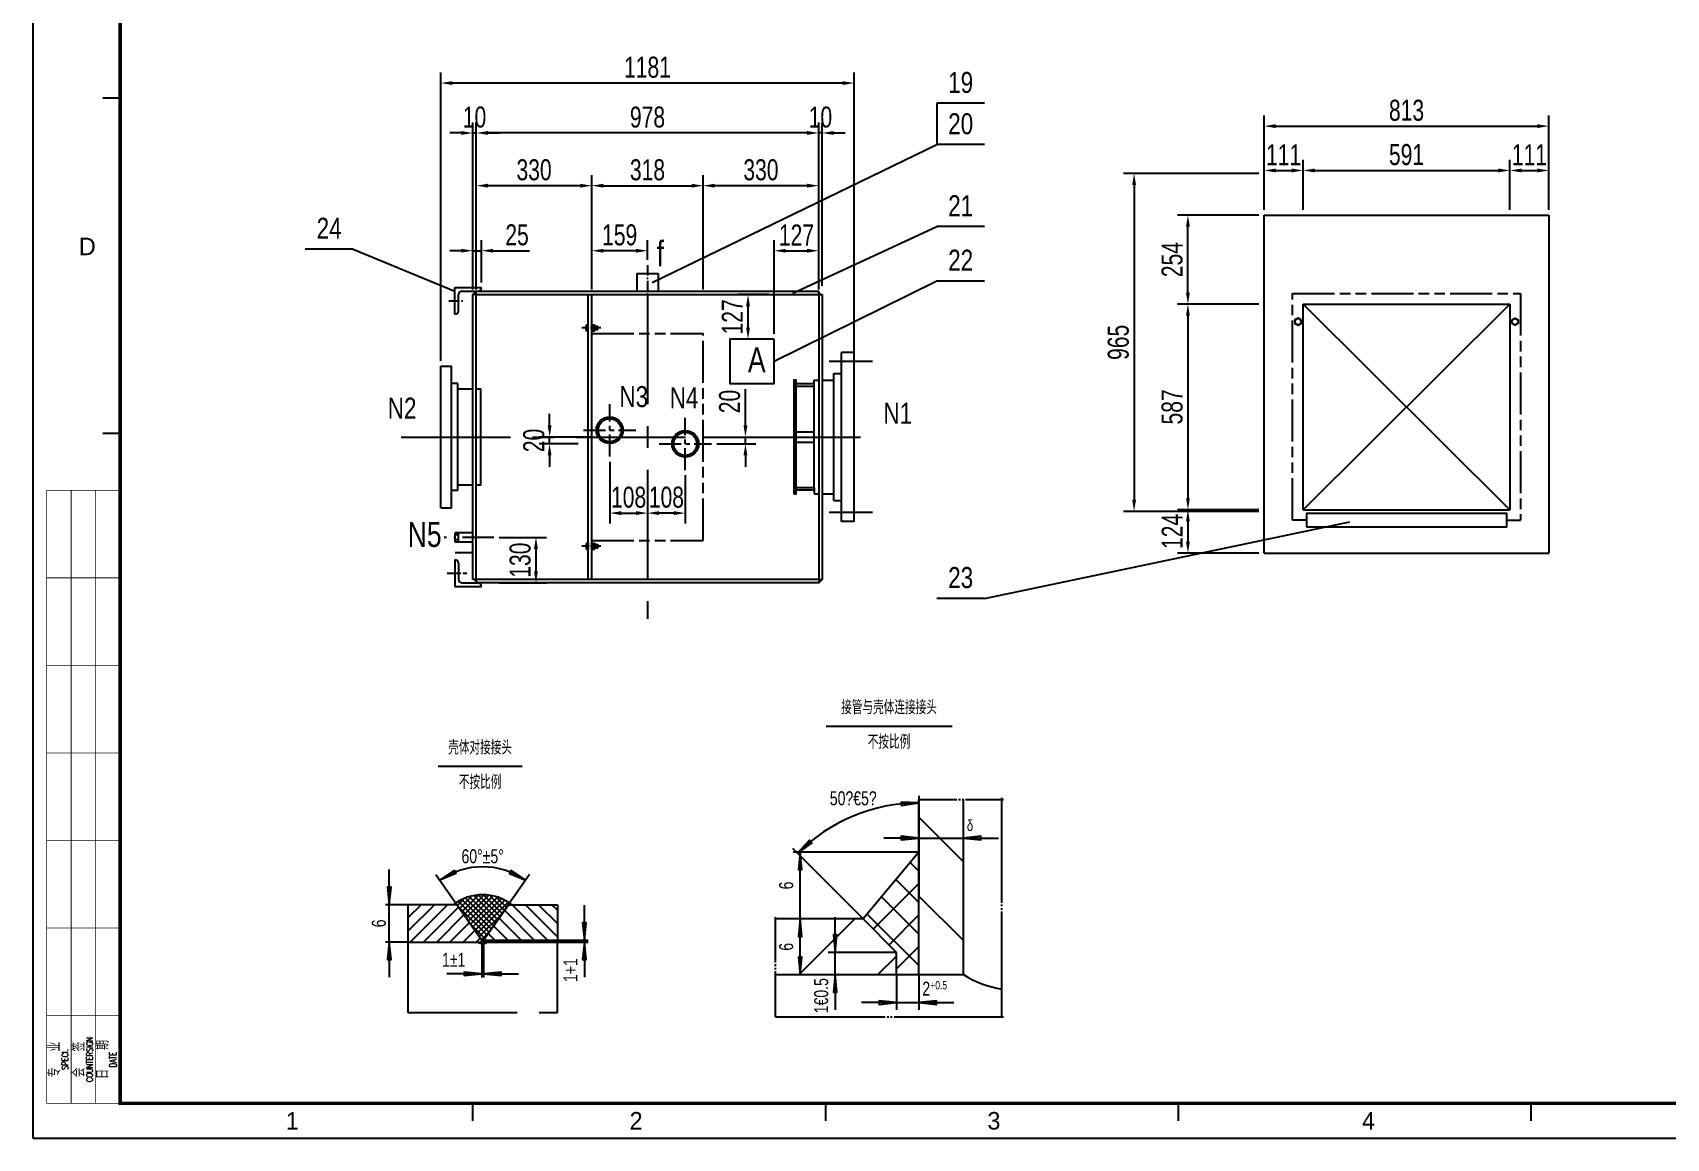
# Model space of a CAD drawing. Extents: x 26147 to 34557, y 133271 to 139211.
# Drawn here: x 26147 to 30813, y 133271 to 136427 of the extents above; entities that cross this region are included whole.
import ezdxf
from ezdxf.enums import TextEntityAlignment as Align

# ---------------------------------------------------------------- set-up
doc = ezdxf.new("R2010")
doc.units = 0
doc.header["$LTSCALE"] = 250
doc.header["$MEASUREMENT"] = 0
doc.header["$PDMODE"] = 1
for name, pattern in [('ACAD_ISO09W100', [45, 24, -3, 6, -3, 6, -3]), ('ACAD_ISO10W100', [18, 12, -3, 0, -3]), ('CENTER', [2, 1.25, -0.25, 0.25, -0.25]), ('PHANTOM', [2.5, 1.25, -0.25, 0.25, -0.25, 0.25, -0.25])]:
    doc.linetypes.add(name, pattern=pattern)
doc.layers.get('0').update_dxf_attribs({"linetype": 'CONTINUOUS'})
doc.layers.get('DEFPOINTS').update_dxf_attribs({"linetype": 'CONTINUOUS'})
for name, color, linetype in [('1', 2, 'CONTINUOUS'), ('2', 1, 'CONTINUOUS'), ('4', 2, 'CENTER'), ('ENGLISH', 2, 'CONTINUOUS')]:
    doc.layers.add(name, color=color, linetype=linetype)
doc.styles.add('G', font='greeks.shx', dxfattribs={"width": 0.75})
doc.styles.add('HZ', font='mon.shx', dxfattribs={"width": 0.75, "bigfont": 'fsd.shx'})
doc.styles.get("Standard").update_dxf_attribs({"font": 'MON', "width": 0.75, "bigfont": 'HZTXT1'})
doc.styles.add('TKFSD', font='mon', dxfattribs={"width": 0.7, "bigfont": 'fsd'})
doc.styles.add('TKGSH', font='romand', dxfattribs={"bigfont": 'gsh'})
doc.dimstyles.new('STANDARD$0', dxfattribs={"dimscale": 100, "dimtxt": 3.6, "dimasz": 2.5, "dimexe": 2, "dimexo": 1, "dimgap": 1, "dimtad": 1, "dimzin": 0, "dimdsep": 46, "dimtxsty": 'HZ', "dimcen": 0.09, "dimclrd": 256, "dimclre": 256, "dimclrt": 256, "dimadec": 0, "dimazin": 0, "dimtfac": 1, "dimtmove": 0, "dimatfit": 3, "dimfxl": 1, "dimtolj": 1, "dimtzin": 0, "dimarcsym": 0})

# ---------------------------------------------------------------- blocks, each defined once
blk = doc.blocks.new('*D27')
at = {"linetype": 'ByBlock'}
for p, q in [((29649.4, 129678.8), (29262.8, 129678.8)), ((29292.8, 129645.8), (29292.8, 128746.8)), ((29649.4, 128713.8), (29262.8, 128713.8))]:
    blk.add_line(p, q, dxfattribs=at)
for points in [[(29287.3, 129645.8), (29298.3, 129645.8), (29292.8, 129678.8)], [(29287.3, 128746.8), (29298.3, 128746.8), (29292.8, 128713.8)]]:
    blk.add_solid(points, dxfattribs=at)
at = {"layer": 'DEFPOINTS', "color": 0, "linetype": 'ByBlock'}
for p in [(29664.4, 129678.8), (29292.8, 128713.8), (29664.4, 128713.8)]:
    blk.add_point(p, dxfattribs=at)
at = {"linetype": 'ByBlock', "insert": (29247.8, 129196.3), "char_height": 60, "attachment_point": 5, "rotation": 90, "style": 'HZ'}
blk.add_mtext('\\A1;965', dxfattribs=at)
blk = doc.blocks.new('*D25')
at = {"linetype": 'ByBlock'}
for p, q in [((29649.4, 129559.5), (29416.5, 129559.5)), ((29446.5, 129338.5), (29446.5, 129526.5)), ((29649.4, 129305.5), (29416.5, 129305.5))]:
    blk.add_line(p, q, dxfattribs=at)
for points in [[(29441, 129526.5), (29452, 129526.5), (29446.5, 129559.5)], [(29441, 129338.5), (29452, 129338.5), (29446.5, 129305.5)]]:
    blk.add_solid(points, dxfattribs=at)
at = {"layer": 'DEFPOINTS', "color": 0, "linetype": 'ByBlock'}
for p in [(29446.5, 129559.5), (29664.4, 129559.5), (29664.4, 129305.5)]:
    blk.add_point(p, dxfattribs=at)
at = {"linetype": 'ByBlock', "insert": (29401.5, 129432.5), "char_height": 60, "attachment_point": 5, "rotation": 90, "style": 'HZ'}
blk.add_mtext('\\A1;254', dxfattribs=at)
blk = doc.blocks.new('*D22')
at = {"linetype": 'ByBlock'}
for p, q in [((28391.9, 129347.5), (28391.9, 129824.1)), ((28401.9, 129357.5), (28401.9, 129824.1)), ((28358.9, 129794.1), (28325.9, 129794.1)), ((28401.9, 129794.1), (28391.9, 129794.1)), ((28434.9, 129794.1), (28467.9, 129794.1))]:
    blk.add_line(p, q, dxfattribs=at)
for points in [[(28358.9, 129799.6), (28358.9, 129788.6), (28391.9, 129794.1)], [(28434.9, 129799.6), (28434.9, 129788.6), (28401.9, 129794.1)]]:
    blk.add_solid(points, dxfattribs=at)
at = {"layer": 'DEFPOINTS', "color": 0, "linetype": 'ByBlock'}
for p in [(28391.9, 129794.1), (28391.9, 129332.5), (28401.9, 129342.5)]:
    blk.add_point(p, dxfattribs=at)
at = {"linetype": 'ByBlock', "insert": (28396.9, 129839.1), "char_height": 60, "attachment_point": 5, "style": 'HZ'}
blk.add_mtext('\\A1;10', dxfattribs=at)
blk = doc.blocks.new('*D18')
at = {"linetype": 'ByBlock'}
for p, q in [((28264.9, 129220.5), (28264.9, 129487.8)), ((28391.9, 129347.5), (28391.9, 129487.8)), ((28297.9, 129457.8), (28358.9, 129457.8))]:
    blk.add_line(p, q, dxfattribs=at)
for points in [[(28297.9, 129463.3), (28297.9, 129452.3), (28264.9, 129457.8)], [(28358.9, 129463.3), (28358.9, 129452.3), (28391.9, 129457.8)]]:
    blk.add_solid(points, dxfattribs=at)
at = {"layer": 'DEFPOINTS', "color": 0, "linetype": 'ByBlock'}
for p in [(28391.9, 129457.8), (28391.9, 129332.5), (28264.9, 129205.5)]:
    blk.add_point(p, dxfattribs=at)
at = {"linetype": 'ByBlock', "insert": (28328.4, 129502.8), "char_height": 60, "attachment_point": 5, "style": 'HZ'}
blk.add_mtext('\\A1;127', dxfattribs=at)
blk = doc.blocks.new('*D17')
at = {"linetype": 'ByBlock'}
for p, q in [((28061.9, 129347.5), (28061.9, 129673.6)), ((28391.9, 129347.5), (28391.9, 129673.6)), ((28358.9, 129643.6), (28094.9, 129643.6))]:
    blk.add_line(p, q, dxfattribs=at)
for points in [[(28094.9, 129649.1), (28094.9, 129638.1), (28061.9, 129643.6)], [(28358.9, 129649.1), (28358.9, 129638.1), (28391.9, 129643.6)]]:
    blk.add_solid(points, dxfattribs=at)
at = {"layer": 'DEFPOINTS', "color": 0, "linetype": 'ByBlock'}
for p in [(28061.9, 129643.6), (28061.9, 129332.5), (28391.9, 129332.5)]:
    blk.add_point(p, dxfattribs=at)
at = {"linetype": 'ByBlock', "insert": (28226.9, 129688.6), "char_height": 60, "attachment_point": 5, "style": 'HZ'}
blk.add_mtext('\\A1;330', dxfattribs=at)
blk = doc.blocks.new('*D14')
at = {"linetype": 'ByBlock'}
for p, q in [((27403.9, 129357.5), (27403.9, 129488)), ((27428.9, 129367.5), (27428.9, 129488)), ((27370.9, 129458), (27337.9, 129458)), ((27403.9, 129458), (27428.9, 129458)), ((27461.9, 129458), (27565.7, 129458))]:
    blk.add_line(p, q, dxfattribs=at)
for points in [[(27370.9, 129463.5), (27370.9, 129452.5), (27403.9, 129458)], [(27461.9, 129463.5), (27461.9, 129452.5), (27428.9, 129458)]]:
    blk.add_solid(points, dxfattribs=at)
at = {"layer": 'DEFPOINTS', "color": 0, "linetype": 'ByBlock'}
for p in [(27428.9, 129458), (27428.9, 129352.5), (27403.9, 129342.5)]:
    blk.add_point(p, dxfattribs=at)
at = {"linetype": 'ByBlock', "insert": (27530.3, 129503), "char_height": 60, "attachment_point": 5, "style": 'HZ'}
blk.add_mtext('\\A1;25', dxfattribs=at)
blk = doc.blocks.new('*D13')
at = {"linetype": 'ByBlock'}
for p, q in [((27413.9, 129347.5), (27413.9, 129673.6)), ((27743.9, 129347.5), (27743.9, 129673.6)), ((27710.9, 129643.6), (27446.9, 129643.6))]:
    blk.add_line(p, q, dxfattribs=at)
for points in [[(27446.9, 129649.1), (27446.9, 129638.1), (27413.9, 129643.6)], [(27710.9, 129649.1), (27710.9, 129638.1), (27743.9, 129643.6)]]:
    blk.add_solid(points, dxfattribs=at)
at = {"layer": 'DEFPOINTS', "color": 0, "linetype": 'ByBlock'}
for p in [(27413.9, 129643.6), (27413.9, 129332.5), (27743.9, 129332.5)]:
    blk.add_point(p, dxfattribs=at)
at = {"linetype": 'ByBlock', "insert": (27578.9, 129688.6), "char_height": 60, "attachment_point": 5, "style": 'HZ'}
blk.add_mtext('\\A1;330', dxfattribs=at)
blk = doc.blocks.new('*D12')
at = {"linetype": 'ByBlock'}
for p, q in [((27403.9, 129347.5), (27403.9, 129824.1)), ((27413.9, 129347.5), (27413.9, 129824.1)), ((27370.9, 129794.1), (27337.9, 129794.1)), ((27403.9, 129794.1), (27413.9, 129794.1)), ((27446.9, 129794.1), (27479.9, 129794.1))]:
    blk.add_line(p, q, dxfattribs=at)
for points in [[(27370.9, 129799.6), (27370.9, 129788.6), (27403.9, 129794.1)], [(27446.9, 129799.6), (27446.9, 129788.6), (27413.9, 129794.1)]]:
    blk.add_solid(points, dxfattribs=at)
at = {"layer": 'DEFPOINTS', "color": 0, "linetype": 'ByBlock'}
for p in [(27413.9, 129794.1), (27403.9, 129332.5), (27413.9, 129332.5)]:
    blk.add_point(p, dxfattribs=at)
at = {"linetype": 'ByBlock', "insert": (27408.9, 129839.1), "char_height": 60, "attachment_point": 5, "style": 'HZ'}
blk.add_mtext('\\A1;10', dxfattribs=at)
blk = doc.blocks.new('*D10')
at = {"linetype": 'ByBlock'}
for p, q in [((27312.4, 129143.5), (27312.4, 129966.5)), ((28493.4, 129143.5), (28493.4, 129966.5)), ((28460.4, 129936.5), (27345.4, 129936.5))]:
    blk.add_line(p, q, dxfattribs=at)
for points in [[(27345.4, 129942), (27345.4, 129931), (27312.4, 129936.5)], [(28460.4, 129942), (28460.4, 129931), (28493.4, 129936.5)]]:
    blk.add_solid(points, dxfattribs=at)
at = {"layer": 'DEFPOINTS', "color": 0, "linetype": 'ByBlock'}
for p in [(27312.4, 129936.5), (27312.4, 129128.5), (28493.4, 129128.5)]:
    blk.add_point(p, dxfattribs=at)
at = {"linetype": 'ByBlock', "insert": (27902.9, 129981.5), "char_height": 60, "attachment_point": 5, "style": 'HZ'}
blk.add_mtext('\\A1;1181', dxfattribs=at)
blk = doc.blocks.new('*D8')
at = {"linetype": 'ByBlock'}
for p, q in [((27743.9, 129347.5), (27743.9, 129673.6)), ((28061.9, 129347.5), (28061.9, 129673.6)), ((27776.9, 129643.6), (28028.9, 129643.6))]:
    blk.add_line(p, q, dxfattribs=at)
for points in [[(27776.9, 129649.1), (27776.9, 129638.1), (27743.9, 129643.6)], [(28028.9, 129649.1), (28028.9, 129638.1), (28061.9, 129643.6)]]:
    blk.add_solid(points, dxfattribs=at)
at = {"layer": 'DEFPOINTS', "color": 0, "linetype": 'ByBlock'}
for p in [(28061.9, 129643.6), (27743.9, 129332.5), (28061.9, 129332.5)]:
    blk.add_point(p, dxfattribs=at)
at = {"linetype": 'ByBlock', "insert": (27902.9, 129688.6), "char_height": 60, "attachment_point": 5, "style": 'HZ'}
blk.add_mtext('\\A1;318', dxfattribs=at)
blk = doc.blocks.new('*D7')
at = {"linetype": 'ByBlock'}
for p, q in [((27413.9, 129347.5), (27413.9, 129824.1)), ((28391.9, 129347.5), (28391.9, 129824.1)), ((28358.9, 129794.1), (27446.9, 129794.1))]:
    blk.add_line(p, q, dxfattribs=at)
for points in [[(27446.9, 129799.6), (27446.9, 129788.6), (27413.9, 129794.1)], [(28358.9, 129799.6), (28358.9, 129788.6), (28391.9, 129794.1)]]:
    blk.add_solid(points, dxfattribs=at)
at = {"layer": 'DEFPOINTS', "color": 0, "linetype": 'ByBlock'}
for p in [(27413.9, 129794.1), (27413.9, 129332.5), (28391.9, 129332.5)]:
    blk.add_point(p, dxfattribs=at)
at = {"linetype": 'ByBlock', "insert": (27902.9, 129839.1), "char_height": 60, "attachment_point": 5, "style": 'HZ'}
blk.add_mtext('\\A1;978', dxfattribs=at)
blk = doc.blocks.new('*D16')
at = {"linetype": 'ByBlock'}
for p, q in [((27623.3, 128959), (27623.3, 128992)), ((27745.3, 128926), (27593.3, 128926)), ((27623.3, 128906.5), (27623.3, 128926)), ((27705.2, 128906.5), (27593.3, 128906.5)), ((27623.3, 128873.5), (27623.3, 128840.5))]:
    blk.add_line(p, q, dxfattribs=at)
for points in [[(27617.8, 128959), (27628.8, 128959), (27623.3, 128926)], [(27617.8, 128873.5), (27628.8, 128873.5), (27623.3, 128906.5)]]:
    blk.add_solid(points, dxfattribs=at)
at = {"layer": 'DEFPOINTS', "color": 0, "linetype": 'ByBlock'}
for p in [(27623.3, 128926), (27760.3, 128926), (27720.2, 128906.5)]:
    blk.add_point(p, dxfattribs=at)
at = {"linetype": 'ByBlock', "insert": (27578.3, 128916.2), "char_height": 60, "attachment_point": 5, "rotation": 90, "style": 'HZ'}
blk.add_mtext('\\A1;20', dxfattribs=at)
blk = doc.blocks.new('*D15')
at = {"linetype": 'ByBlock'}
for p, q in [((27479.3, 128639.5), (27614.3, 128639.5)), ((27584.3, 128606.5), (27584.3, 128542.5)), ((27478.8, 128509.5), (27614.3, 128509.5))]:
    blk.add_line(p, q, dxfattribs=at)
for points in [[(27578.8, 128606.5), (27589.8, 128606.5), (27584.3, 128639.5)], [(27578.8, 128542.5), (27589.8, 128542.5), (27584.3, 128509.5)]]:
    blk.add_solid(points, dxfattribs=at)
at = {"layer": 'DEFPOINTS', "color": 0, "linetype": 'ByBlock'}
for p in [(27464.3, 128639.5), (27463.8, 128509.5), (27584.3, 128509.5)]:
    blk.add_point(p, dxfattribs=at)
at = {"linetype": 'ByBlock', "insert": (27539.3, 128574.5), "char_height": 60, "attachment_point": 5, "rotation": 90, "style": 'HZ'}
blk.add_mtext('\\A1;130', dxfattribs=at)
blk = doc.blocks.new('*D21')
at = {"linetype": 'ByBlock'}
for p, q in [((27902.9, 128826.7), (27902.9, 128678.9)), ((28010.9, 128816.7), (28010.9, 128678.9)), ((27977.9, 128708.9), (27935.9, 128708.9))]:
    blk.add_line(p, q, dxfattribs=at)
for points in [[(27935.9, 128714.4), (27935.9, 128703.4), (27902.9, 128708.9)], [(27977.9, 128714.4), (27977.9, 128703.4), (28010.9, 128708.9)]]:
    blk.add_solid(points, dxfattribs=at)
at = {"layer": 'DEFPOINTS', "color": 0, "linetype": 'ByBlock'}
for p in [(27902.9, 128841.7), (28010.9, 128831.7), (27902.9, 128708.9)]:
    blk.add_point(p, dxfattribs=at)
at = {"linetype": 'ByBlock', "insert": (27956.9, 128753.9), "char_height": 60, "attachment_point": 5, "style": 'HZ'}
blk.add_mtext('\\A1;108', dxfattribs=at)
blk = doc.blocks.new('*D11')
at = {"linetype": 'ByBlock'}
for p, q in [((27794.9, 128855.7), (27794.9, 128678.9)), ((27902.9, 128826.7), (27902.9, 128678.9)), ((27827.9, 128708.9), (27869.9, 128708.9))]:
    blk.add_line(p, q, dxfattribs=at)
for points in [[(27827.9, 128714.4), (27827.9, 128703.4), (27794.9, 128708.9)], [(27869.9, 128714.4), (27869.9, 128703.4), (27902.9, 128708.9)]]:
    blk.add_solid(points, dxfattribs=at)
at = {"layer": 'DEFPOINTS', "color": 0, "linetype": 'ByBlock'}
for p in [(27794.9, 128870.7), (27902.9, 128841.7), (27902.9, 128708.9)]:
    blk.add_point(p, dxfattribs=at)
at = {"linetype": 'ByBlock', "insert": (27848.9, 128753.9), "char_height": 60, "attachment_point": 5, "style": 'HZ'}
blk.add_mtext('\\A1;108', dxfattribs=at)
blk = doc.blocks.new('*D20')
at = {"linetype": 'ByBlock'}
for p, q in [((28182.6, 128959), (28182.6, 129062.8)), ((28060.6, 128926), (28212.6, 128926)), ((28182.6, 128906.5), (28182.6, 128926)), ((28100.7, 128906.5), (28212.6, 128906.5)), ((28182.6, 128873.5), (28182.6, 128840.5))]:
    blk.add_line(p, q, dxfattribs=at)
for points in [[(28177.1, 128959), (28188.1, 128959), (28182.6, 128926)], [(28177.1, 128873.5), (28188.1, 128873.5), (28182.6, 128906.5)]]:
    blk.add_solid(points, dxfattribs=at)
at = {"layer": 'DEFPOINTS', "color": 0, "linetype": 'ByBlock'}
for p in [(28045.6, 128926), (28182.6, 128926), (28085.7, 128906.5)]:
    blk.add_point(p, dxfattribs=at)
at = {"linetype": 'ByBlock', "insert": (28137.6, 129027.4), "char_height": 60, "attachment_point": 5, "rotation": 90, "style": 'HZ'}
blk.add_mtext('\\A1;20', dxfattribs=at)
blk = doc.blocks.new('*D19')
at = {"linetype": 'ByBlock'}
for p, q in [((28249.9, 129332.5), (28160.1, 129332.5)), ((28190.1, 129238.5), (28190.1, 129299.5)), ((28249.9, 129205.5), (28160.1, 129205.5))]:
    blk.add_line(p, q, dxfattribs=at)
for points in [[(28184.6, 129299.5), (28195.6, 129299.5), (28190.1, 129332.5)], [(28184.6, 129238.5), (28195.6, 129238.5), (28190.1, 129205.5)]]:
    blk.add_solid(points, dxfattribs=at)
at = {"layer": 'DEFPOINTS', "color": 0, "linetype": 'ByBlock'}
for p in [(28190.1, 129332.5), (28264.9, 129332.5), (28264.9, 129205.5)]:
    blk.add_point(p, dxfattribs=at)
at = {"linetype": 'ByBlock', "insert": (28145.1, 129269), "char_height": 60, "attachment_point": 5, "rotation": 90, "style": 'HZ'}
blk.add_mtext('\\A1;127', dxfattribs=at)
blk = doc.blocks.new('*D26')
at = {"linetype": 'ByBlock'}
for p, q in [((29649.4, 128718.5), (29416.5, 128718.5)), ((29446.5, 128685.5), (29446.5, 128627.5)), ((29649.4, 128594.5), (29416.5, 128594.5))]:
    blk.add_line(p, q, dxfattribs=at)
for points in [[(29441, 128685.5), (29452, 128685.5), (29446.5, 128718.5)], [(29441, 128627.5), (29452, 128627.5), (29446.5, 128594.5)]]:
    blk.add_solid(points, dxfattribs=at)
at = {"layer": 'DEFPOINTS', "color": 0, "linetype": 'ByBlock'}
for p in [(29664.4, 128718.5), (29446.5, 128594.5), (29664.4, 128594.5)]:
    blk.add_point(p, dxfattribs=at)
at = {"linetype": 'ByBlock', "insert": (29401.5, 128656.5), "char_height": 60, "attachment_point": 5, "rotation": 90, "style": 'HZ'}
blk.add_mtext('\\A1;124', dxfattribs=at)
blk = doc.blocks.new('*D24')
at = {"linetype": 'ByBlock'}
for p, q in [((29649.4, 129305.5), (29416.5, 129305.5)), ((29446.5, 129272.5), (29446.5, 128751.5)), ((29649.4, 128718.5), (29416.5, 128718.5))]:
    blk.add_line(p, q, dxfattribs=at)
for points in [[(29441, 129272.5), (29452, 129272.5), (29446.5, 129305.5)], [(29441, 128751.5), (29452, 128751.5), (29446.5, 128718.5)]]:
    blk.add_solid(points, dxfattribs=at)
at = {"layer": 'DEFPOINTS', "color": 0, "linetype": 'ByBlock'}
for p in [(29664.4, 129305.5), (29446.5, 128718.5), (29664.4, 128718.5)]:
    blk.add_point(p, dxfattribs=at)
at = {"linetype": 'ByBlock', "insert": (29401.5, 129012), "char_height": 60, "attachment_point": 5, "rotation": 90, "style": 'HZ'}
blk.add_mtext('\\A1;587', dxfattribs=at)
blk = doc.blocks.new('*D29')
at = {"linetype": 'ByBlock'}
for p, q in [((29664.4, 129574.5), (29664.4, 129717)), ((29697.4, 129687), (29742.4, 129687)), ((29775.4, 129574.5), (29775.4, 129717))]:
    blk.add_line(p, q, dxfattribs=at)
for points in [[(29697.4, 129692.5), (29697.4, 129681.5), (29664.4, 129687)], [(29742.4, 129692.5), (29742.4, 129681.5), (29775.4, 129687)]]:
    blk.add_solid(points, dxfattribs=at)
at = {"layer": 'DEFPOINTS', "color": 0, "linetype": 'ByBlock'}
for p in [(29775.4, 129687), (29664.4, 129559.5), (29775.4, 129559.5)]:
    blk.add_point(p, dxfattribs=at)
at = {"linetype": 'ByBlock', "insert": (29719.9, 129732), "char_height": 60, "attachment_point": 5, "style": 'HZ'}
blk.add_mtext('\\A1;111', dxfattribs=at)
blk = doc.blocks.new('*D6')
at = {"linetype": 'ByBlock'}
for p, q in [((29664.4, 129574.5), (29664.4, 129843.5)), ((29697.4, 129813.5), (30444.4, 129813.5)), ((30477.4, 129574.5), (30477.4, 129843.5))]:
    blk.add_line(p, q, dxfattribs=at)
for points in [[(29697.4, 129819), (29697.4, 129808), (29664.4, 129813.5)], [(30444.4, 129819), (30444.4, 129808), (30477.4, 129813.5)]]:
    blk.add_solid(points, dxfattribs=at)
at = {"layer": 'DEFPOINTS', "color": 0, "linetype": 'ByBlock'}
for p in [(30477.4, 129813.5), (29664.4, 129559.5), (30477.4, 129559.5)]:
    blk.add_point(p, dxfattribs=at)
at = {"linetype": 'ByBlock', "insert": (30070.9, 129858.5), "char_height": 60, "attachment_point": 5, "style": 'HZ'}
blk.add_mtext('\\A1;813', dxfattribs=at)
blk = doc.blocks.new('*D9')
at = {"linetype": 'ByBlock'}
for p, q in [((27743.9, 129422.8), (27743.9, 129487.8)), ((27902.9, 129431.9), (27902.9, 129487.8)), ((27869.9, 129457.8), (27776.9, 129457.8))]:
    blk.add_line(p, q, dxfattribs=at)
for points in [[(27776.9, 129463.3), (27776.9, 129452.3), (27743.9, 129457.8)], [(27869.9, 129463.3), (27869.9, 129452.3), (27902.9, 129457.8)]]:
    blk.add_solid(points, dxfattribs=at)
at = {"layer": 'DEFPOINTS', "color": 0, "linetype": 'ByBlock'}
for p in [(27743.9, 129457.8), (27743.9, 129407.8), (27902.9, 129416.9)]:
    blk.add_point(p, dxfattribs=at)
at = {"linetype": 'ByBlock', "insert": (27823.4, 129502.8), "char_height": 60, "attachment_point": 5, "style": 'HZ'}
blk.add_mtext('\\A1;159', dxfattribs=at)
blk = doc.blocks.new('*D28')
at = {"linetype": 'ByBlock'}
for p, q in [((29775.4, 129574.5), (29775.4, 129717)), ((29808.4, 129687), (30333.4, 129687)), ((30366.4, 129574.5), (30366.4, 129717))]:
    blk.add_line(p, q, dxfattribs=at)
for points in [[(29808.4, 129692.5), (29808.4, 129681.5), (29775.4, 129687)], [(30333.4, 129692.5), (30333.4, 129681.5), (30366.4, 129687)]]:
    blk.add_solid(points, dxfattribs=at)
at = {"layer": 'DEFPOINTS', "color": 0, "linetype": 'ByBlock'}
for p in [(30366.4, 129687), (29775.4, 129559.5), (30366.4, 129559.5)]:
    blk.add_point(p, dxfattribs=at)
at = {"linetype": 'ByBlock', "insert": (30070.9, 129732), "char_height": 60, "attachment_point": 5, "style": 'HZ'}
blk.add_mtext('\\A1;591', dxfattribs=at)
blk = doc.blocks.new('*D5')
at = {"linetype": 'ByBlock'}
for p, q in [((30366.4, 129574.5), (30366.4, 129717)), ((30399.4, 129687), (30444.4, 129687)), ((30477.4, 129574.5), (30477.4, 129717))]:
    blk.add_line(p, q, dxfattribs=at)
for points in [[(30399.4, 129692.5), (30399.4, 129681.5), (30366.4, 129687)], [(30444.4, 129692.5), (30444.4, 129681.5), (30477.4, 129687)]]:
    blk.add_solid(points, dxfattribs=at)
at = {"layer": 'DEFPOINTS', "color": 0, "linetype": 'ByBlock'}
for p in [(30477.4, 129687), (30366.4, 129559.5), (30477.4, 129559.5)]:
    blk.add_point(p, dxfattribs=at)
at = {"linetype": 'ByBlock', "insert": (30421.9, 129732), "char_height": 60, "attachment_point": 5, "style": 'HZ'}
blk.add_mtext('\\A1;111', dxfattribs=at)

msp = doc.modelspace()

# ---------------------------------------------------------------- hatches: boundary and pattern name
at = {"layer": '1'}
for points in [[(27413.9, 135679.6), (27403.9, 135679.6), (27413.9, 135689.6)], [(28391.9, 135689.6), (28391.9, 135679.6), (28401.9, 135679.6)], [(27413.9, 134866.6), (27403.9, 134866.6), (27413.9, 134856.6)], [(28391.9, 134856.6), (28401.9, 134866.6), (28391.9, 134866.6)]]:
    msp.add_hatch(color=256, dxfattribs=at).paths.add_polyline_path(points)

# ---------------------------------------------------------------- linework, layer by layer
for p, q in [((26146.8, 139211.2), (26146.8, 133271.2)), ((26346.8, 136241.2), (26396.8, 136241.2)), ((26346.8, 135284.5), (26396.8, 135284.5)), ((27404.3, 133321.2), (27404.3, 133371.2)), ((28411.8, 133321.2), (28411.8, 133371.2)), ((29419.3, 133321.2), (29419.3, 133371.2)), ((30426.8, 133321.2), (30426.8, 133371.2)), ((30426.8, 133321.2), (30426.8, 133371.2)), ((26146.8, 133271.2), (34556.8, 133271.2))]:
    msp.add_line(p, q)
at = {"const_width": 10}
msp.add_lwpolyline([(26396.8, 133371.2), (34456.8, 133371.2), (34456.8, 139111.2), (26396.8, 139111.2)], close=True, dxfattribs=at)
at = {"const_width": 2}
for points in [[(26396.8, 133371.2), (26326.8, 133371.2), (26256.8, 133371.2), (26186.8, 133371.2), (26186.8, 133621.2), (26186.8, 133871.2), (26186.8, 134121.2), (26186.8, 134371.2), (26186.8, 134621.2), (26186.8, 134871.2), (26186.8, 135121.2), (26256.8, 135121.2), (26326.8, 135121.2), (26396.8, 135121.2)], [(26256.8, 135121.2), (26256.8, 133371.2)], [(26326.8, 135121.2), (26326.8, 133371.2)], [(26186.8, 134871.2), (26396.8, 134871.2)], [(26186.8, 134621.2), (26396.8, 134621.2)], [(26186.8, 134371.2), (26396.8, 134371.2)], [(26186.8, 134121.2), (26396.8, 134121.2)], [(26186.8, 133871.2), (26396.8, 133871.2)], [(26186.8, 133621.2), (26396.8, 133621.2)]]:
    msp.add_lwpolyline(points, dxfattribs=at)
for p in [(26346.8, 136241.2), (26396.8, 136241.2), (26346.8, 135284.5), (26396.8, 135284.5), (26396.8, 134327.8), (27404.3, 133371.2), (28411.8, 133371.2), (29419.3, 133371.2), (30426.8, 133371.2), (27404.3, 133321.2), (28411.8, 133321.2), (29419.3, 133321.2), (30426.8, 133321.2)]:
    msp.add_point(p)
at = {"layer": '1'}
for p, q in [((28865.7, 136226), (28728.9, 136226)), ((28728.9, 136226), (28728.9, 136108)), ((27916.2, 135713.9), (28728.9, 136108)), ((28865.7, 136108), (28728.9, 136108)), ((28317.9, 135683.4), (28728.9, 135874)), ((28865.7, 135874), (28728.9, 135874)), ((27061.8, 135809.5), (26925, 135809.5)), ((27061.8, 135809.5), (27352.9, 135689.1)), ((28728.9, 135718.4), (28264.9, 135489.1)), ((28865.7, 135718.4), (28728.9, 135718.4)), ((27413.9, 135679.6), (27403.9, 135679.6)), ((27413.9, 135679.6), (27413.9, 135689.6)), ((28391.9, 135679.6), (28391.9, 135689.6)), ((28391.9, 135679.6), (28401.9, 135679.6)), ((29775.4, 135065.6), (30366.4, 135652.6)), ((29775.4, 135652.6), (30366.4, 135065.6)), ((28865.7, 134812.4), (29908.5, 135031.4)), ((27413.9, 134866.6), (27403.9, 134866.6)), ((27413.9, 134866.6), (27413.9, 134856.6)), ((28391.9, 134866.6), (28391.9, 134856.6)), ((28391.9, 134866.6), (28401.9, 134866.6)), ((28865.7, 134812.4), (28728.9, 134812.4)), ((28678.1, 134248.4), (28678, 133963.4)), ((28677.9, 134238.4), (28786.6, 134238.4)), ((28791.6, 134238.4), (28796.6, 134238.4)), ((28801.6, 134238.4), (28806.6, 134238.4)), ((28811.6, 134238.4), (28920.2, 134238.4)), ((28915.2, 133943.4), (28915.2, 134243.4)), ((28805.2, 134060.4), (28677.9, 134187.7)), ((28677.9, 134128.4), (28805.2, 134128.4)), ((28317.5, 134099.2), (28518.9, 133897.5)), ((28677.9, 134088.4), (28318.8, 134088.4)), ((28338.8, 133897.5), (28338.8, 134088.4)), ((28677.9, 134034.1), (28653.3, 134058.8)), ((27298.3, 134024.1), (27429, 133837.3)), ((27565.9, 134024), (27435.1, 133837.3)), ((27378.6, 133909.2), (27435, 133965.6)), ((27421.5, 133964.3), (27481.8, 133904)), ((27488, 133912.8), (27435.2, 133965.6)), ((28677.9, 133998.9), (28547.7, 133868.6)), ((28612.4, 134009.7), (28677.9, 133944.1)), ((27218.7, 133938.1), (27154.7, 133938.1)), ((27165.4, 133831.4), (27165.4, 133938.1)), ((27218.7, 133862.4), (27294.4, 133938.1)), ((27256.7, 133938.1), (27218.7, 133900.1)), ((27332.1, 133938.1), (27225.4, 133831.4)), ((27263.1, 133831.4), (27363.1, 133931.4)), ((27354.1, 133941.2), (27357.2, 133938.1)), ((27376, 133951.9), (27360, 133935.8)), ((27361.3, 133934), (27444.5, 133850.7)), ((27450.7, 133859.6), (27364.2, 133946.1)), ((27366.2, 133927), (27399.6, 133960.4)), ((27418, 133963.7), (27372.4, 133918.1)), ((27374.4, 133951.1), (27456.9, 133868.5)), ((27463.1, 133877.3), (27384.5, 133956)), ((27447.8, 133963.3), (27384.8, 133900.3)), ((27391.1, 133891.5), (27460.6, 133961.1)), ((27395.9, 133959.7), (27469.3, 133886.2)), ((27473.4, 133958.8), (27397.3, 133882.6)), ((27403.5, 133873.7), (27483.7, 133954)), ((27475.6, 133895.1), (27408.7, 133962)), ((27493.9, 133949), (27409.7, 133864.8)), ((27415.9, 133856), (27504, 133944.1)), ((27453.6, 133962.3), (27494.2, 133921.7)), ((27500.4, 133930.6), (27472, 133959)), ((27585.2, 133831.4), (27494.5, 133922.2)), ((27500.1, 133946), (27508, 133938.1)), ((27514.1, 133939.1), (27513.1, 133938.1)), ((27516.3, 133938.1), (27622.9, 133831.4)), ((27645.4, 133846.7), (27554, 133938.1)), ((27591.7, 133938.1), (27645.4, 133884.4)), ((27645.4, 133922.1), (27629.4, 133938.1)), ((28677.9, 133854.1), (28571.4, 133960.6)), ((28677.9, 133962.7), (28805.2, 133835.4)), ((28915.2, 133933.4), (28915.2, 133938.4)), ((28915.2, 133923.4), (28915.2, 133928.4)), ((28915.2, 133618.4), (28915.2, 133918.4)), ((27378.6, 133909.2), (27300.8, 133831.4)), ((27338.6, 133831.4), (27394.2, 133887)), ((27438.3, 133841.9), (27396.6, 133883.6)), ((27488.3, 133913.4), (27422.1, 133847.1)), ((27509.8, 133831.4), (27463.4, 133877.8)), ((27479, 133900), (27547.5, 133831.4)), ((28268.8, 133772.9), (28268.9, 133902.5)), ((28495.2, 133897.5), (28336.2, 133738.4)), ((28338.8, 133738.4), (28338.8, 133897.5)), ((28530.5, 133911.5), (28677.9, 133764.1)), ((28592.7, 133823.6), (28677.9, 133908.9)), ((27218.7, 133831.4), (27154.7, 133831.4)), ((27409.7, 133864.8), (27376.3, 133831.4)), ((27414, 133831.4), (27425.2, 133842.7)), ((27420.6, 133830.5), (27421.5, 133831.4)), ((27428.3, 133838.2), (27453.1, 133863)), ((27429.4, 133835.7), (27437.2, 133827.9)), ((27429.4, 133831.4), (27429.4, 133730.1)), ((27436.6, 133831.4), (27432.2, 133827)), ((27434.7, 133836.7), (27733.4, 133836.7)), ((27434.7, 133831.4), (27733.4, 133831.4)), ((27434.7, 133831.4), (27434.7, 133730.1)), ((27447.9, 133855.6), (27472.1, 133831.4)), ((27722.7, 133831.4), (27722.7, 133836.7)), ((28614.3, 133802), (28418.8, 133802)), ((28438.8, 133738.4), (28438.8, 133802)), ((28561.1, 133738.4), (28614.3, 133791.6)), ((28677.9, 133818.9), (28614.3, 133755.2)), ((27429.4, 133740.7), (27434.7, 133740.7)), ((28268.8, 133762.9), (28268.8, 133767.9)), ((28268.8, 133752.9), (28268.8, 133757.9)), ((28268.8, 133618.4), (28268.8, 133747.9)), ((28614.3, 133738.4), (28614.3, 133638.4)), ((28677.9, 133738.4), (28677.9, 133638.4)), ((28614.3, 133658.4), (28677.9, 133658.4)), ((28268.8, 133618.4), (28582, 133618.4)), ((28587, 133618.4), (28592, 133618.4)), ((28597, 133618.4), (28602, 133618.4)), ((28607, 133618.4), (28920.2, 133618.4))]:
    msp.add_line(p, q, dxfattribs=at)
at = {"layer": '1', "color": 3, "linetype": 'CENTER', "ltscale": 0.5}
for p, q in [((28545.2, 135488.6), (28421.6, 135488.6)), ((28545.2, 135057.6), (28421.6, 135057.6))]:
    msp.add_line(p, q, dxfattribs=at)
at = {"layer": '1', "linetype": 'PHANTOM'}
for p, q in [((27218.2, 133831.6), (27218.2, 133629.9)), ((27646, 133629.9), (27646, 133831.6)), ((27218.2, 133629.9), (27646, 133629.9))]:
    msp.add_line(p, q, dxfattribs=at)
at = {"layer": '1'}
for points in [[(28678.1, 134228.4), (28627.6, 134230.8), (28628.7, 134220.9)], [(28331.6, 134085), (28365.6, 134122.4), (28371.9, 134114.6)], [(27309.7, 134007.7), (27352, 134036.1), (27355.6, 134026.7)], [(27554.4, 134007.7), (27512.2, 134036), (27508.6, 134026.7)]]:
    msp.add_lwpolyline(points, close=True, dxfattribs=at)
for points in [[(28677.9, 134128.4), (28627.9, 134133.4), (28627.9, 134123.4), (28677.9, 134128.4), (28577.9, 134128.4)], [(28805.2, 134128.4), (28855.2, 134123.4), (28855.2, 134133.4), (28805.2, 134128.4), (28905.2, 134128.4)], [(28338.8, 134088.4), (28333.8, 134038.4), (28343.8, 134038.4), (28338.8, 134088.4)], [(27165.4, 133938.1), (27170.4, 133988.1), (27160.4, 133988.1), (27165.4, 133938.1), (27165.4, 134038.1)], [(27722.7, 133836.7), (27727.7, 133886.7), (27717.7, 133886.7), (27722.7, 133836.7), (27722.7, 133936.7)], [(28338.8, 133897.5), (28333.8, 133847.5), (28343.8, 133847.5), (28338.8, 133897.5)], [(28438.8, 133802), (28443.8, 133852), (28433.8, 133852), (28438.8, 133802), (28438.8, 133902)], [(27165.4, 133831.4), (27160.4, 133781.4), (27170.4, 133781.4), (27165.4, 133831.4), (27165.4, 133731.4)], [(27722.7, 133831.4), (27717.7, 133781.4), (27727.7, 133781.4), (27722.7, 133831.4), (27722.7, 133731.4)], [(28338.8, 133738.4), (28343.8, 133788.4), (28333.8, 133788.4), (28338.8, 133738.4)], [(27429.4, 133740.7), (27379.4, 133745.7), (27379.4, 133735.7), (27429.4, 133740.7), (27329.4, 133740.7)], [(27434.7, 133740.7), (27484.7, 133735.7), (27484.7, 133745.7), (27434.7, 133740.7), (27534.7, 133740.7)], [(28438.8, 133738.4), (28433.8, 133688.4), (28443.8, 133688.4), (28438.8, 133738.4), (28438.8, 133638.4)], [(28614.3, 133658.4), (28564.3, 133663.4), (28564.3, 133653.4), (28614.3, 133658.4), (28514.3, 133658.4)], [(28677.9, 133658.4), (28727.9, 133653.4), (28727.9, 133663.4), (28677.9, 133658.4), (28777.9, 133658.4)]]:
    msp.add_lwpolyline(points, dxfattribs=at)
for centre, radius, start, end in [((28677.9, 133738.4), 490, 90, 135), ((27432, 133832.9), 213.3, 55, 125)]:
    msp.add_arc(centre, radius, start, end, dxfattribs=at)
at = {"layer": '2'}
for p, q in [((29664.4, 134941.6), (29664.4, 135906.6)), ((29664.4, 135906.6), (30477.4, 135906.6)), ((30477.4, 135906.6), (30477.4, 134941.6)), ((27872.8, 135739.6), (27872.8, 135689.6)), ((27933.1, 135739.6), (27933.1, 135689.6)), ((27352.9, 135623.6), (27352.9, 135699.6)), ((27352.9, 135699.6), (27428.9, 135699.6)), ((27428.9, 135699.6), (27428.9, 135699.6)), ((27362.9, 135633.6), (27362.9, 135679.6)), ((27372.9, 135689.6), (27418.9, 135689.6)), ((27733.9, 134866.6), (27733.9, 135679.6)), ((27743.9, 134866.6), (27743.9, 135679.6)), ((29775.4, 135652.6), (30366.4, 135652.6)), ((29775.4, 135065.6), (29775.4, 135652.6)), ((30366.4, 135652.6), (30366.4, 135065.6)), ((27352.9, 135623.6), (27352.9, 135623.6)), ((27728.3, 135593.7), (27727.5, 135592.4)), ((27727.5, 135590.4), (27727.5, 135592.4)), ((27727.5, 135590.4), (27728.3, 135589.1)), ((27727.5, 135587.8), (27728.3, 135589.1)), ((27727.5, 135581.8), (27727.5, 135587.8)), ((27727.5, 135581.8), (27728.3, 135580.5)), ((27727.5, 135579.2), (27728.3, 135580.5)), ((27727.5, 135577.2), (27727.5, 135579.2)), ((27728.3, 135575.9), (27727.5, 135577.2)), ((27728.3, 135593.7), (27733.9, 135593.7)), ((27733.9, 135589.1), (27728.3, 135589.1)), ((27733.9, 135580.5), (27728.3, 135580.5)), ((27728.3, 135575.9), (27733.9, 135575.9)), ((27733.9, 135575.9), (27733.9, 135593.7)), ((27744.8, 135593.7), (27743.9, 135592.1)), ((27743.9, 135577.5), (27743.9, 135592.1)), ((27743.9, 135590.6), (27744.8, 135589.1)), ((27743.9, 135587.5), (27744.8, 135589.1)), ((27743.9, 135582.1), (27744.8, 135580.5)), ((27743.9, 135578.9), (27744.8, 135580.5)), ((27744.8, 135575.9), (27743.9, 135577.5)), ((27744.8, 135593.7), (27751.4, 135593.7)), ((27751.4, 135589.1), (27744.8, 135589.1)), ((27751.4, 135580.5), (27744.8, 135580.5)), ((27744.8, 135575.9), (27751.4, 135575.9)), ((27751.4, 135593.7), (27752.3, 135592.1)), ((27752.3, 135590.6), (27751.4, 135589.1)), ((27752.3, 135587.5), (27751.4, 135589.1)), ((27752.3, 135582.1), (27751.4, 135580.5)), ((27752.3, 135578.9), (27751.4, 135580.5)), ((27751.4, 135575.9), (27752.3, 135577.5)), ((27752.3, 135577.5), (27752.3, 135592.1)), ((27752.3, 135589.8), (27760.6, 135589.8)), ((27752.3, 135579.8), (27760.6, 135579.8)), ((27760.6, 135589.8), (27761.1, 135589.3)), ((27761.1, 135580.3), (27760.6, 135579.8)), ((27761.1, 135580.3), (27761.1, 135589.3)), ((28493.4, 135514.2), (28457.1, 135514.2)), ((28457.1, 135273.1), (28457.1, 135514.2)), ((28493.4, 135032), (28493.4, 135514.2)), ((27312.4, 135070.6), (27312.4, 135475.6)), ((27312.4, 135475.6), (27342.9, 135475.6)), ((27342.9, 135070.6), (27342.9, 135475.6)), ((27361.4, 135425.6), (27342.9, 135425.6)), ((27361.4, 135120.6), (27361.4, 135425.6)), ((28378.9, 135424.9), (28327.9, 135424.9)), ((28378.9, 135417.7), (28327.9, 135417.7)), ((28378.9, 135435.6), (28391.9, 135435.6)), ((28378.9, 135424.9), (28378.9, 135435.6)), ((28378.9, 135273.1), (28378.9, 135424.9)), ((28401.9, 135435.6), (28435.1, 135435.6)), ((28435.1, 135273.1), (28435.1, 135454.7)), ((28435.1, 135454.7), (28457.1, 135454.7)), ((28327.9, 135288), (28378.9, 135288)), ((28378.9, 135128.5), (28378.9, 135273.1)), ((28435.1, 135091.6), (28435.1, 135273.1)), ((28457.1, 135032), (28457.1, 135273.1)), ((28327.9, 135258.2), (28378.9, 135258.2)), ((27361.4, 135120.6), (27342.9, 135120.6)), ((28378.9, 135128.5), (28327.9, 135128.5)), ((28378.9, 135121.3), (28327.9, 135121.3)), ((28378.9, 135128.5), (28378.9, 135110.6)), ((28378.9, 135110.6), (28391.9, 135110.6)), ((28401.9, 135110.6), (28435.1, 135110.6)), ((28435.1, 135091.6), (28435.1, 135110.6)), ((28435.1, 135091.6), (28457.1, 135091.6)), ((27312.4, 135070.6), (27342.9, 135070.6)), ((29775.4, 135065.6), (30366.4, 135065.6)), ((27403.9, 135000.1), (27353.9, 135000.1)), ((27362.9, 134993.6), (27353.9, 134993.6)), ((28493.4, 135032), (28457.1, 135032)), ((27362.9, 134979.6), (27353.9, 134979.6)), ((27403.9, 134973.1), (27353.9, 134973.1)), ((27728.3, 134970.3), (27727.5, 134969)), ((27727.5, 134969), (27727.5, 134967)), ((27727.5, 134967), (27728.3, 134965.7)), ((27727.5, 134964.4), (27728.3, 134965.7)), ((27727.5, 134964.4), (27727.5, 134958.5)), ((27727.5, 134958.5), (27728.3, 134957.2)), ((27727.5, 134955.9), (27728.3, 134957.2)), ((27727.5, 134955.9), (27727.5, 134953.9)), ((27728.3, 134952.6), (27727.5, 134953.9)), ((27728.3, 134970.3), (27733.9, 134970.3)), ((27733.9, 134965.7), (27728.3, 134965.7)), ((27733.9, 134957.2), (27728.3, 134957.2)), ((27728.3, 134952.6), (27733.9, 134952.6)), ((27733.9, 134970.3), (27733.9, 134952.6)), ((27744.8, 134970.3), (27743.9, 134968.7)), ((27743.9, 134968.7), (27743.9, 134954.1)), ((27743.9, 134967.3), (27744.8, 134965.7)), ((27743.9, 134964.1), (27744.8, 134965.7)), ((27743.9, 134958.8), (27744.8, 134957.2)), ((27743.9, 134955.6), (27744.8, 134957.2)), ((27744.8, 134952.6), (27743.9, 134954.1)), ((27744.8, 134970.3), (27751.4, 134970.3)), ((27751.4, 134965.7), (27744.8, 134965.7)), ((27751.4, 134957.2), (27744.8, 134957.2)), ((27744.8, 134952.6), (27751.4, 134952.6)), ((27751.4, 134970.3), (27752.3, 134968.7)), ((27752.3, 134967.3), (27751.4, 134965.7)), ((27752.3, 134964.1), (27751.4, 134965.7)), ((27752.3, 134958.8), (27751.4, 134957.2)), ((27752.3, 134955.6), (27751.4, 134957.2)), ((27751.4, 134952.6), (27752.3, 134954.1)), ((27752.3, 134968.7), (27752.3, 134954.1)), ((27752.3, 134966.4), (27760.6, 134966.4)), ((27752.3, 134956.4), (27760.6, 134956.4)), ((27761.1, 134965.9), (27760.6, 134966.4)), ((27760.6, 134956.4), (27761.1, 134956.9)), ((27761.1, 134965.9), (27761.1, 134956.9)), ((27352.9, 134922.6), (27352.9, 134922.6)), ((27352.9, 134922.6), (27352.9, 134846.6)), ((27403.9, 134942.2), (27353.9, 134942.2)), ((27362.9, 134912.6), (27362.9, 134866.6)), ((29664.4, 134941.6), (30477.4, 134941.6)), ((27372.9, 134856.6), (27418.9, 134856.6)), ((27352.9, 134846.6), (27428.9, 134846.6)), ((27428.9, 134846.6), (27428.9, 134846.6)), ((28677.9, 133738.4), (28677.9, 134238.4)), ((28805.2, 133738.4), (28805.2, 134238.4)), ((28677.9, 134088.4), (28518.8, 133897.5)), ((27358.4, 133938.1), (27218.7, 133938.1)), ((27429.4, 133836.7), (27358.4, 133938.1)), ((27434.7, 133836.7), (27505.7, 133938.1)), ((27505.7, 133938.1), (27645.4, 133938.1)), ((28518.8, 133897.5), (28268.8, 133897.5)), ((28614.3, 133802), (28518.8, 133897.5)), ((27218.7, 133831.4), (27429.4, 133831.4)), ((27429.4, 133831.4), (27429.4, 133836.7)), ((27434.7, 133831.4), (27434.7, 133836.7)), ((27645.4, 133831.4), (27434.7, 133831.4)), ((28614.3, 133738.4), (28614.3, 133802)), ((28268.8, 133738.4), (28614.3, 133738.4)), ((28268.8, 133738.4), (28805.2, 133738.4))]:
    msp.add_line(p, q, dxfattribs=at)
at = {"layer": '2', "color": 2}
for p, q in [((28412.8, 134448), (28772.8, 134448)), ((27304.8, 134333.2), (27544.8, 134333.2)), ((27218.7, 133938.1), (27218.7, 133831.4)), ((27645.4, 133938.1), (27645.4, 133831.4))]:
    msp.add_line(p, q, dxfattribs=at)
at = {"layer": '2'}
for points in [[(27872.8, 135739.6), (27933.1, 135739.6)], [(27403.9, 134866.6), (27403.9, 135679.6), (27413.9, 135689.6)], [(27413.9, 135689.6), (28391.9, 135689.6)], [(28401.9, 135679.6), (28401.9, 134866.6)], [(28320.8, 135110.6), (28327.9, 135110.6), (28327.9, 135435.6), (28320.8, 135435.6), (28320.8, 135110.6)], [(27403.9, 135409.6), (27361.4, 135409.6)], [(27413.9, 135136.6), (27426.9, 135136.6), (27426.9, 135409.6), (27413.9, 135409.6)], [(27361.4, 135136.6), (27403.9, 135136.6)], [(27353.9, 134973.1), (27353.9, 135000.1)], [(27362.9, 134973.1), (27362.9, 135000.1)], [(28401.9, 134866.6), (28391.9, 134856.6), (27413.9, 134856.6)]]:
    msp.add_lwpolyline(points, dxfattribs=at)
for points in [[(27413.9, 135679.6), (28391.9, 135679.6), (28391.9, 134866.6), (27413.9, 134866.6)], [(29769.7, 135607.7), (29760.9, 135612.9), (29752, 135607.7), (29752, 135597.5), (29760.9, 135592.4), (29769.7, 135597.5)], [(30372.1, 135607.7), (30381, 135612.9), (30389.8, 135607.7), (30389.8, 135597.5), (30381, 135592.4), (30372.1, 135597.5)], [(28264.9, 135552.6), (28137.9, 135552.6), (28137.9, 135425.6), (28264.9, 135425.6)], [(29784.9, 135016.6), (30356.9, 135016.6), (30356.9, 135054.6), (29784.9, 135054.6)]]:
    msp.add_lwpolyline(points, close=True, dxfattribs=at)
for centre, radius in [((29760.9, 135602.6), 8.89), ((30381, 135602.6), 8.89), ((27794.9, 135292.6), 38), ((27794.9, 135292.6), 33), ((28010.9, 135253.6), 38), ((28010.9, 135253.6), 33)]:
    msp.add_circle(centre, radius, dxfattribs=at)
for centre, radius, start, end in [((27418.9, 135699.6), 10, 270, 360), ((27372.9, 135679.6), 10, 90, 180), ((27352.9, 135633.6), 10, 270, 360), ((27352.9, 134912.6), 10, 0, 90), ((27372.9, 134866.6), 10, 180, 270), ((27418.9, 134846.6), 10, 0, 90), ((27432, 133825.7), 140.5, 53.1301, 126.8699), ((27432, 133849.2), 22.2, 233.1301, 306.8699), ((28957, 133976.3), 282.2, 237.4525, 261.4766)]:
    msp.add_arc(centre, radius, start, end, dxfattribs=at)
at = {"layer": '4', "linetype": 'ACAD_ISO10W100', "ltscale": 0.01}
for p, q in [((27902.9, 135764.1), (27902.9, 135661.4)), ((27335.6, 135661.6), (27381.1, 135661.6)), ((27769.9, 135584.8), (27715, 135584.8)), ((27769.9, 134961.4), (27715, 134961.4)), ((27330.6, 134884.6), (27387, 134884.6))]:
    msp.add_line(p, q, dxfattribs=at)
at = {"layer": '4', "color": 3}
for p, q in [((27902.9, 135679.6), (27902.9, 134754.4)), ((27199.1, 135273.1), (28572.9, 135273.1))]:
    msp.add_line(p, q, dxfattribs=at)
at = {"layer": '4', "linetype": 'ACAD_ISO09W100', "ltscale": 0.02}
for p, q in [((29745.4, 135682.6), (30396.4, 135682.6)), ((29745.4, 135035.6), (29745.4, 135682.6)), ((30396.4, 135682.6), (30396.4, 135035.6)), ((27743.9, 135568.6), (28061.9, 135568.6)), ((28061.9, 134977.6), (28061.9, 135568.6)), ((29784.9, 135035.6), (29745.4, 135035.6)), ((30356.9, 135035.6), (30396.4, 135035.6)), ((27743.9, 134977.6), (28061.9, 134977.6))]:
    msp.add_line(p, q, dxfattribs=at)
at = {"layer": '4', "ltscale": 0.2}
for p, q in [((27794.9, 135217.9), (27794.9, 135367.3)), ((28010.9, 135178.9), (28010.9, 135328.3)), ((27720.2, 135292.6), (27869.7, 135292.6)), ((27936.2, 135253.6), (28085.7, 135253.6))]:
    msp.add_line(p, q, dxfattribs=at)
at = {"layer": '4', "linetype": 'ACAD_ISO10W100', "ltscale": 0.03}
msp.add_line((27464.3, 134986.6), (27322.4, 134986.6), dxfattribs=at)

# ---------------------------------------------------------------- texts
for s, p in [('D', (26278.8, 135792.2)), ('1', (26869.8, 133296.2)), ('2', (27851.8, 133296.2)), ('3', (28873.8, 133296.2)), ('4', (29943.8, 133296.2))]:
    msp.add_text(s, height=50).set_placement(p)
at = {"style": 'TKGSH', "width": 0.7}
for s, height, p in [('COUNTERSIGN', 18, (26309.3, 133496.2)), ('SPECI.', 18, (26239.3, 133496.2)), ('DATE', 20, (26376.3, 133496.2))]:
    msp.add_text(s, height=height, rotation=90, dxfattribs=at).set_placement(p, align=Align.MIDDLE_CENTER)
at = {"char_height": 35, "attachment_point": 5, "rotation": 90, "style": 'TKFSD'}
for s, insert in [('日      期', (26346.3, 133496.2)), ('专     业', (26208.3, 133496.2)), ('会     签', (26278.3, 133496.2))]:
    msp.add_mtext(s, dxfattribs=dict(at, insert=insert))
at = {"layer": '1'}
for s, height, style, width, p in [('19', 60, 'HZ', 0.8, (28761.7, 136255.5)), ('20', 60, 'HZ', 0.8, (28761.7, 136137.5)), ('21', 60, 'HZ', 0.8, (28761.7, 135903.5)), ('24', 60, 'HZ', 0.8, (26957.8, 135839.1)), ('f', 73, 'HZ', 0.8, (27928.5, 135760.3)), ('22', 60, 'HZ', 0.8, (28761.7, 135747.9)), ('A', 71, 'HZ', 0.8, (28189.6, 135457.9)), ('N3', 60, 'HZ', 0.8, (27822.7, 135358.5)), ('N4', 60, 'HZ', 0.8, (27966.4, 135355.3)), ('N2', 60, 'HZ', 0.8, (27161, 135325.5)), ('N1', 60, 'HZ', 0.8, (28576.8, 135310.9)), ('N5', 70.96, 'HZ', 0.8, (27217.9, 134959.5)), ('23', 60, 'HZ', 0.8, (28761.7, 134842)), ('d', 32, 'G', 0.75, (28815.2, 134148.4)), ('2', 40, 'HZ', 0.75, (28687.9, 133678.4)), ('+0.5', 24, 'HZ', 0.75, (28710.9, 133696.4))]:
    msp.add_text(s, height=height, dxfattribs=dict(at, style=style, width=width)).set_placement(p)
at = {"layer": '1', "style": 'HZ', "width": 0.75}
for s, p in [('50\x7f€5\x7f', (28490.6, 134221.8)), ('60%%d%%p5%%d', (27432.1, 134056.3)), ('1%%p1', (27349.4, 133760.7))]:
    msp.add_text(s, height=40, dxfattribs=at).set_placement(p, align=Align.CENTER)
for s, p in [('6', (28318.9, 133992.9)), ('6', (27155.4, 133884.7)), ('6', (28318.9, 133817.9)), ('1+1', (27702.7, 133751.4))]:
    msp.add_text(s, height=40, rotation=90, dxfattribs=at).set_placement(p, align=Align.CENTER)
msp.add_text('1€0.5', height=40, rotation=90, dxfattribs=at).set_placement((28418.9, 133728.4), align=Align.RIGHT)
at = {"layer": 'ENGLISH', "style": 'HZ', "width": 0.8}
for s, p in [('接管与壳体连接接头', (28592.8, 134481.6)), ('壳体对接接头', (27424.8, 134366.7)), ('不按比例', (28592.8, 134382.9)), ('不按比例', (27424.8, 134268.1))]:
    msp.add_text(s, height=40, dxfattribs=at).set_placement(p, align=Align.CENTER)

# ---------------------------------------------------------------- dimensions: what is measured, and where the dimension line sits
at = {"layer": '1'}
for base, p1, p2, picture, middle in [((27312.4, 136283.6), (28493.4, 135475.6), (27312.4, 135475.6), '*D10', (27902.9, 136328.6)), ((27413.9, 136141.3), (28391.9, 135679.6), (27413.9, 135679.6), '*D7', (27902.9, 136186.3)), ((30477.4, 136160.6), (29664.4, 135906.6), (30477.4, 135906.6), '*D6', (30070.9, 136205.6)), ((30366.4, 136034.1), (29775.4, 135906.6), (30366.4, 135906.6), '*D28', (30070.9, 136079.1)), ((27413.9, 135990.7), (27743.9, 135679.6), (27413.9, 135679.6), '*D13', (27578.9, 136035.7)), ((28061.9, 135990.7), (27743.9, 135679.6), (28061.9, 135679.6), '*D8', (27902.9, 136035.7)), ((28061.9, 135990.7), (28391.9, 135679.6), (28061.9, 135679.6), '*D17', (28226.9, 136035.7)), ((27428.9, 135805.2), (27403.9, 135689.6), (27428.9, 135699.6), '*D14', (27530.3, 135850.2)), ((27743.9, 135804.9), (27902.9, 135764.1), (27743.9, 135754.9), '*D9', (27823.4, 135849.9))]:
    dim = msp.add_linear_dim(base=base, p1=p1, p2=p2, dimstyle='STANDARD$0', override={"dimscale": 15, "dimtxt": 4, "dimasz": 2.2, "dimdec": 0}, dxfattribs=at)
    dim.commit()
    dim.dimension.update_dxf_attribs({"geometry": picture, "text_midpoint": middle, "insert": (0, 6347.1)})
for base, p1, p2, picture, middle in [((27413.9, 136141.3), (27403.9, 135679.6), (27413.9, 135679.6), '*D12', (27408.9, 136141.3)), ((29775.4, 136034.1), (29664.4, 135906.6), (29775.4, 135906.6), '*D29', (29719.9, 136034.1)), ((30477.4, 136034.1), (30366.4, 135906.6), (30477.4, 135906.6), '*D5', (30421.9, 136034.1)), ((28391.9, 135804.9), (28264.9, 135552.6), (28391.9, 135679.6), '*D18', (28328.4, 135804.9)), ((27902.9, 135056), (27794.9, 135217.9), (27902.9, 135188.8), '*D11', (27848.9, 135056)), ((27902.9, 135056), (28010.9, 135178.9), (27902.9, 135188.8), '*D21', (27956.9, 135056))]:
    dim = msp.add_linear_dim(base=base, p1=p1, p2=p2, dimstyle='STANDARD$0', override={"dimscale": 15, "dimtxt": 4, "dimasz": 2.2, "dimdec": 0}, dxfattribs=at)
    dim.commit()
    dim.dimension.update_dxf_attribs({"geometry": picture, "text_midpoint": middle, "dimtype": 160, "insert": (0, 6347.1)})
for base, p1, p2, angle, picture, middle, set_off in [((28391.9, 136141.3), (28401.9, 135689.6), (28391.9, 135679.6), 180, '*D22', (28396.9, 136141.3), (0, 6347.1)), ((28190.1, 135679.6), (28264.9, 135552.6), (28264.9, 135679.6), 90, '*D19', (28190.1, 135616.1), (0, 6347.1)), ((28182.5612458, 135273.1188221), (28085.6532462, 135253.6188221), (28045.5617829, 135273.1188221), 90, '*D20', (28182.5612458, 135374.5094471), (0, 6347.1399958)), ((27623.2857005, 135273.1188221), (27720.1937001, 135253.6188221), (27760.2851634, 135273.1188221), 90, '*D16', (27623.2857005, 135263.3688221), (0, 6347.1399958))]:
    dim = msp.add_linear_dim(base=base, p1=p1, p2=p2, angle=angle, dimstyle='STANDARD$0', override={"dimscale": 15, "dimtxt": 4, "dimasz": 2.2, "dimdec": 0}, dxfattribs=at)
    dim.commit()
    dim.dimension.update_dxf_attribs({"geometry": picture, "text_midpoint": middle, "dimtype": 160, "insert": set_off})
for base, p1, p2, picture, middle in [((29292.8, 135060.9), (29664.4, 136025.9), (29664.4, 135060.9), '*D27', (29247.8, 135543.4)), ((29446.5, 135906.6), (29664.4, 135652.6), (29664.4, 135906.6), '*D25', (29401.5, 135779.6)), ((29446.5, 135065.6), (29664.4, 135652.6), (29664.4, 135065.6), '*D24', (29401.5, 135359.1)), ((29446.5, 134941.6), (29664.4, 135065.6), (29664.4, 134941.6), '*D26', (29401.5, 135003.6)), ((27584.3, 134856.6), (27464.3, 134986.6), (27463.8, 134856.6), '*D15', (27539.3, 134921.6))]:
    dim = msp.add_linear_dim(base=base, p1=p1, p2=p2, angle=90, dimstyle='STANDARD$0', override={"dimscale": 15, "dimtxt": 4, "dimasz": 2.2, "dimdec": 0}, dxfattribs=at)
    dim.commit()
    dim.dimension.update_dxf_attribs({"geometry": picture, "text_midpoint": middle, "insert": (0, 6347.1)})

doc.saveas('drawing.dxf')
